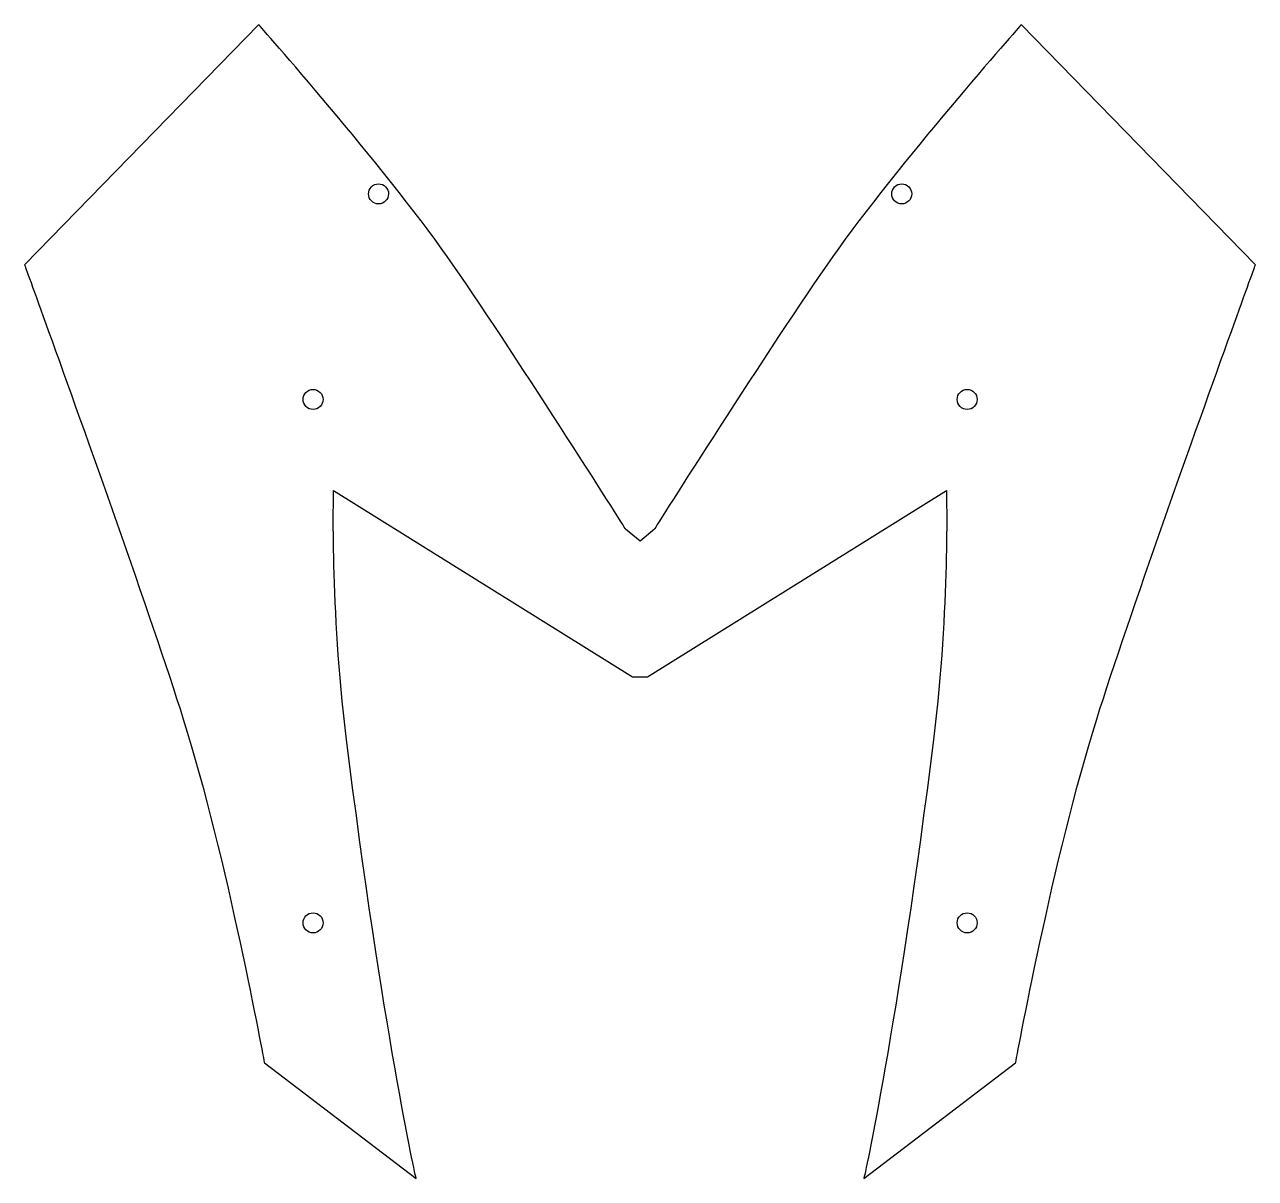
# Model space of a CAD drawing. Header units: millimetres. Extents: x 15 to 138, y 6 to 121.
import ezdxf

# ---------------------------------------------------------------- set-up
doc = ezdxf.new("R2010")
doc.units = ezdxf.units.MM
doc.layers.add('keepout', color=7, linetype='CONTINUOUS')

msp = doc.modelspace()

# ---------------------------------------------------------------- linework, layer by layer
at = {"layer": 'keepout', "color": 1}
for points in [[(38.745439, 120.809169), (15.478126, 96.936725)], [(137.779707, 96.936725), (114.512392, 120.809169)], [(46.180646, 74.525689), (75.886327, 56.030692), (76.628917, 56.030692), (77.371507, 56.030692), (107.077188, 74.525689)], [(78.05622, 70.705248), (76.628917, 69.50739), (75.201614, 70.705248)], [(39.299411, 17.697113), (54.381695, 6.21616)], [(98.875621, 6.21616), (113.958421, 17.697113)]]:
    msp.add_lwpolyline(points, dxfattribs=at)
for points in [[(38.745439, 120.809169)], [(50.64549, 104.99153)], [(102.635083, 104.99153)], [(44.14046, 84.577789)], [(109.140112, 84.577789)], [(44.14046, 32.587678)], [(109.140112, 32.587678)]]:
    msp.add_lwpolyline(points, close=True, dxfattribs=at)
for points in [[(57.46833, 97.778534), (51.265824, 106.619215), (38.745439, 120.809169), (38.745439, 120.809169)], [(114.512392, 120.809169), (114.512392, 120.809169), (101.99201, 106.619215), (95.789505, 97.778534)], [(49.650202, 103.996242), (49.650125, 104.260232), (49.754961, 104.513432), (49.94163, 104.700102)], [(49.941813, 103.292716), (49.755158, 103.479274), (49.650262, 103.732341), (49.650202, 103.996242)], [(49.94163, 104.700102), (50.1283, 104.886771), (50.3815, 104.991607), (50.64549, 104.99153)], [(50.64549, 104.99153), (50.909391, 104.991469), (51.162457, 104.886573), (51.349015, 104.699918)], [(51.64026, 103.996242), (51.640134, 103.446897), (51.194835, 103.001597), (50.64549, 103.00147)], [(51.349015, 104.699918), (51.535572, 104.513264), (51.640336, 104.260142), (51.64026, 103.996242)], [(101.64031, 103.996242), (101.640234, 104.260143), (101.744999, 104.513265), (101.931556, 104.699919)], [(102.635083, 103.00147), (102.085737, 103.001595), (101.640436, 103.446896), (101.64031, 103.996242)], [(101.931556, 104.699919), (102.118114, 104.886574), (102.371182, 104.99147), (102.635083, 104.99153)], [(102.635083, 104.99153), (102.899073, 104.991607), (103.152273, 104.886771), (103.338942, 104.700102)], [(103.630371, 103.996242), (103.630311, 103.732341), (103.525414, 103.479274), (103.33876, 103.292716)], [(103.338942, 104.700102), (103.525612, 104.513432), (103.630447, 104.260232), (103.630371, 103.996242)], [(50.64549, 103.00147), (50.381589, 103.001393), (50.128467, 103.106158), (49.941813, 103.292716)], [(103.33876, 103.292716), (103.152105, 103.106158), (102.898983, 103.001393), (102.635083, 103.00147)], [(15.478126, 96.936725), (15.478126, 96.936725), (16.376422, 94.463059), (17.861443, 90.339194)], [(75.201614, 70.705248), (75.201614, 70.705248), (63.670832, 88.937855), (57.46833, 97.778534)], [(95.789505, 97.778534), (89.586997, 88.937855), (78.05622, 70.705248), (78.05622, 70.705248)], [(135.396391, 90.339194), (136.881413, 94.463059), (137.779707, 96.936725), (137.779707, 96.936725)], [(17.861443, 90.339194), (21.390946, 80.537861), (27.936147, 62.268834), (31.238922, 51.838184)], [(122.018912, 51.838184), (125.321688, 62.268834), (131.866886, 80.537861), (135.396391, 90.339194)], [(43.436783, 84.286542), (43.623438, 84.4731), (43.876559, 84.577865), (44.14046, 84.577789)], [(44.14046, 84.577789), (44.689805, 84.577662), (45.135104, 84.132361), (45.13523, 83.583016)], [(108.14534, 83.583016), (108.145466, 84.132362), (108.590767, 84.577663), (109.140112, 84.577789)], [(109.140112, 84.577789), (109.404013, 84.577865), (109.657134, 84.473099), (109.843788, 84.286542)], [(43.436601, 82.879157), (43.249931, 83.065826), (43.145095, 83.319026), (43.145172, 83.583016)], [(43.145172, 83.583016), (43.145232, 83.846917), (43.250128, 84.099985), (43.436783, 84.286542)], [(45.13523, 83.583016), (45.135307, 83.319116), (45.030542, 83.065994), (44.843985, 82.87934)], [(108.436586, 82.879339), (108.250028, 83.065994), (108.145263, 83.319115), (108.14534, 83.583016)], [(109.843788, 84.286542), (110.030442, 84.099984), (110.135338, 83.846917), (110.135398, 83.583016)], [(110.135398, 83.583016), (110.135475, 83.319026), (110.030639, 83.065827), (109.84397, 82.879158)], [(44.14046, 82.587728), (43.87647, 82.587651), (43.62327, 82.692487), (43.436601, 82.879157)], [(44.843985, 82.87934), (44.657427, 82.692686), (44.404361, 82.587789), (44.14046, 82.587728)], [(109.140112, 82.587728), (108.876211, 82.587788), (108.623144, 82.692685), (108.436586, 82.879339)], [(109.84397, 82.879158), (109.657302, 82.692488), (109.404102, 82.587652), (109.140112, 82.587728)], [(47.436899, 50.061547), (45.851365, 62.832942), (46.180646, 74.525689), (46.180646, 74.525689)], [(107.077188, 74.525689), (107.077188, 74.525689), (107.406472, 62.832942), (105.820933, 50.061547)], [(31.238922, 51.838184), (35.570135, 38.15958), (39.299411, 17.697113), (39.299411, 17.697113)], [(113.958421, 17.697113), (113.958421, 17.697113), (117.687696, 38.15958), (122.018912, 51.838184)], [(54.381695, 6.21616), (54.381695, 6.21616), (51.040902, 21.031525), (47.436899, 50.061547)], [(105.820933, 50.061547), (102.216935, 21.031525), (98.875621, 6.21616), (98.875621, 6.21616)], [(43.145172, 31.592908), (43.145233, 31.856808), (43.250129, 32.109875), (43.436784, 32.296432)], [(43.436784, 32.296432), (43.623438, 32.48299), (43.87656, 32.587754), (44.14046, 32.587678)], [(44.14046, 32.587678), (44.689804, 32.587551), (45.135103, 32.142252), (45.13523, 31.592908)], [(108.14534, 31.592908), (108.145467, 32.142253), (108.590768, 32.587552), (109.140112, 32.587678)], [(109.140112, 32.587678), (109.404012, 32.587754), (109.657133, 32.482989), (109.843787, 32.296431)], [(109.843787, 32.296431), (110.030441, 32.109874), (110.135337, 31.856808), (110.135398, 31.592908)], [(43.436601, 30.889048), (43.249931, 31.075718), (43.145095, 31.328918), (43.145172, 31.592908)], [(44.14046, 30.59762), (43.87647, 30.597543), (43.62327, 30.702379), (43.436601, 30.889048)], [(44.843985, 30.889232), (44.657427, 30.702577), (44.404361, 30.597681), (44.14046, 30.59762)], [(45.13523, 31.592908), (45.135307, 31.329007), (45.030542, 31.075886), (44.843985, 30.889232)], [(108.436586, 30.889231), (108.250028, 31.075885), (108.145263, 31.329007), (108.14534, 31.592908)], [(109.140112, 30.59762), (108.876211, 30.59768), (108.623144, 30.702576), (108.436586, 30.889231)], [(109.84397, 30.889049), (109.657302, 30.70238), (109.404102, 30.597544), (109.140112, 30.59762)], [(110.135398, 31.592908), (110.135475, 31.328918), (110.030639, 31.075719), (109.84397, 30.889049)]]:
    msp.add_open_spline(points, degree=3, dxfattribs=at)

doc.saveas('drawing.dxf')
